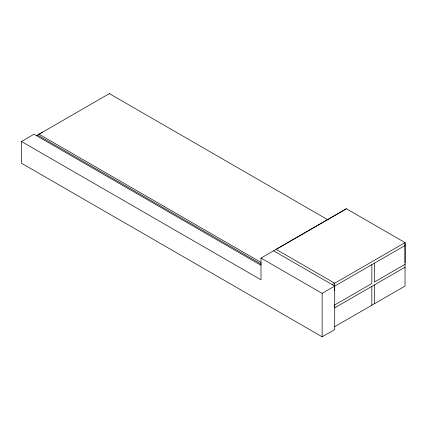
<?xml version="1.0" encoding="UTF-8"?>
<svg xmlns="http://www.w3.org/2000/svg" width="429" height="429" viewBox="0 0 429 429"><rect width="100%" height="100%" fill="white"/><g stroke="black" fill="none" stroke-linecap="round" stroke-linejoin="round"><path stroke-width="0.64" d="M371.846 264.661L371.846 283.505L334.711 304.944L334.711 307.829L405.051 267.224L405.051 264.339M374.345 263.218L374.345 282.062L405.051 264.334L405.051 242.605L346.412 208.751L261.004 258.065L261.004 279.794L21.45 141.484L21.45 163.213L322.141 336.819L334.711 329.558L334.711 283.215L276.11 249.378L346.444 208.773M405.051 262.854L405.051 242.605L332.212 284.658M21.45 141.484L34.025 134.223L260.827 265.17M42.315 132.325L39.023 134.229L261.009 262.387M36.524 135.671L109.368 93.629M261.004 258.065L322.141 293.361L405.051 245.495M334.711 326.673L405.051 286.063L405.046 267.224M109.357 93.619L327.863 219.777M273.579 250.804L334.711 286.1L334.641 290.642M37.548 135.076L261.277 264.243M374.345 284.947L374.345 303.791M371.846 286.39L371.846 305.234M322.141 293.361L322.141 336.819"/></g></svg>
